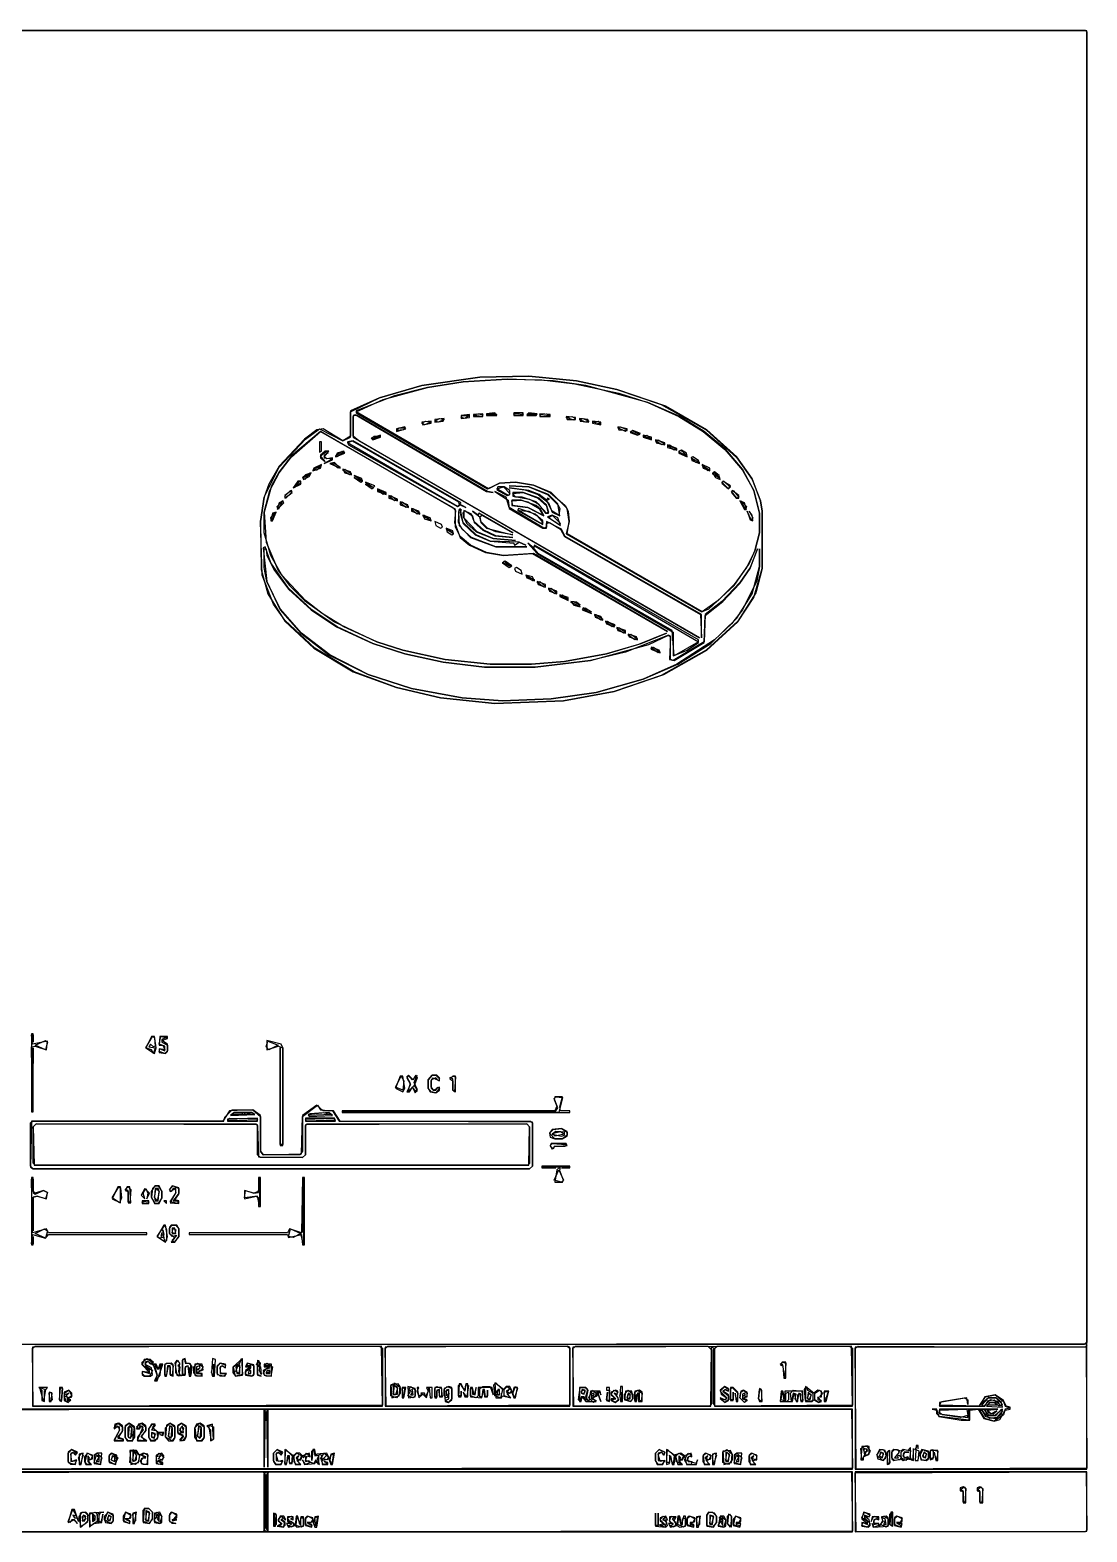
# Model space of a CAD drawing. Extents: x 57 to 2329, y 4 to 1645.
# Drawn here: x 1202 to 2329, y 24 to 1625 of the extents above; entities that cross this region are included whole.
import ezdxf

# ---------------------------------------------------------------- set-up
doc = ezdxf.new("R2010")
doc.units = 0
doc.layers.add('CONTOURS', color=7, linetype='Continuous')

msp = doc.modelspace()

# ---------------------------------------------------------------- linework, layer by layer
at = {"layer": 'CONTOURS'}
for points in [[(77, 1623), (79, 1625), (2327, 1625), (2329, 1623), (2329, 226), (2326, 224), (827, 224), (825, 24), (79, 24), (77, 26)], [(77, 1624), (78, 24), (826, 24), (826, 222), (828, 224), (2327, 225), (2329, 223), (2327, 221), (2082, 221), (2082, 91), (2329, 91), (2329, 1624)], [(1452, 1127), (1468, 1159), (1496, 1189), (1511, 1200), (1536, 1187), (1544, 1191), (1544, 1218), (1575, 1233), (1620, 1246), (1682, 1255), (1734, 1256), (1785, 1251), (1828, 1242), (1875, 1226), (1923, 1199), (1956, 1169), (1972, 1146), (1981, 1123), (1983, 1112), (1983, 1051), (1976, 1025), (1957, 995), (1923, 964), (1875, 937), (1825, 920), (1771, 910), (1698, 907), (1640, 913), (1593, 924), (1548, 941), (1506, 966), (1474, 996), (1462, 1013), (1450, 1044), (1448, 1101)], [(1452, 1127), (1448, 1101), (1449, 1050), (1456, 1024), (1474, 995), (1505, 966), (1547, 941), (1593, 924), (1640, 913), (1698, 907), (1771, 910), (1825, 920), (1878, 938), (1924, 964), (1957, 994), (1974, 1020), (1983, 1051), (1983, 1112), (1981, 1123), (1972, 1147), (1956, 1170), (1924, 1199), (1880, 1224), (1828, 1242), (1785, 1251), (1734, 1256), (1682, 1255), (1620, 1246), (1575, 1233), (1544, 1219), (1544, 1192), (1536, 1187), (1515, 1200), (1508, 1199), (1495, 1189), (1468, 1160), (1457, 1141)], [(1550, 1218), (1579, 1231), (1626, 1244), (1664, 1250), (1711, 1253), (1748, 1252), (1783, 1248), (1830, 1238), (1861, 1228), (1894, 1213), (1920, 1197), (1943, 1178), (1962, 1156), (1974, 1134), (1980, 1110), (1980, 1089), (1975, 1070), (1966, 1052), (1953, 1034), (1936, 1017), (1919, 1005), (1775, 1088), (1777, 1101), (1775, 1115), (1758, 1132), (1739, 1140), (1720, 1143), (1703, 1142), (1691, 1136)], [(1550, 1219), (1550, 1217), (1690, 1136), (1703, 1142), (1720, 1143), (1739, 1140), (1757, 1132), (1773, 1118), (1776, 1112), (1777, 1101), (1774, 1088), (1918, 1005), (1926, 1008), (1953, 1033), (1969, 1056), (1975, 1070), (1980, 1089), (1980, 1110), (1974, 1134), (1962, 1157), (1944, 1178), (1921, 1197), (1895, 1213), (1861, 1228), (1795, 1246), (1760, 1251), (1711, 1253), (1664, 1250), (1626, 1244), (1591, 1235)], [(1689, 1216), (1689, 1214), (1700, 1214), (1698, 1217)], [(1690, 1215), (1694, 1217), (1700, 1215)], [(1718, 1216), (1727, 1217), (1728, 1215), (1719, 1214)], [(1718, 1217), (1718, 1214), (1728, 1214), (1728, 1217)], [(1732, 1215), (1734, 1217), (1742, 1215)], [(1732, 1214), (1742, 1214), (1743, 1216), (1734, 1217)], [(1547, 1214), (1547, 1191), (1916, 977), (1553, 1187), (1547, 1192), (1547, 1213), (1549, 1215), (1689, 1133), (1696, 1132), (1690, 1133), (1551, 1214)], [(1603, 1200), (1602, 1202), (1593, 1200), (1593, 1197)], [(1602, 1201), (1601, 1199), (1593, 1198), (1596, 1201)], [(1620, 1206), (1624, 1208), (1630, 1207), (1623, 1204)], [(1620, 1207), (1621, 1204), (1630, 1206), (1630, 1208)], [(1634, 1208), (1639, 1211), (1644, 1210), (1638, 1207)], [(1644, 1211), (1634, 1210), (1634, 1207), (1643, 1208)], [(1671, 1215), (1662, 1214), (1662, 1211), (1671, 1212)], [(1671, 1214), (1666, 1211), (1662, 1212), (1663, 1214)], [(1675, 1215), (1675, 1213), (1685, 1213), (1685, 1216)], [(1676, 1214), (1679, 1216), (1685, 1215), (1684, 1213)], [(1746, 1215), (1753, 1216), (1756, 1214), (1747, 1213)], [(1746, 1216), (1746, 1213), (1757, 1213), (1757, 1215)], [(1774, 1212), (1780, 1213), (1784, 1211), (1782, 1209)], [(1774, 1213), (1775, 1210), (1784, 1210), (1784, 1212)], [(1788, 1210), (1792, 1211), (1798, 1208), (1794, 1207)], [(1788, 1211), (1789, 1208), (1798, 1207), (1797, 1210)], [(1802, 1207), (1808, 1208), (1811, 1205)], [(1802, 1208), (1802, 1206), (1811, 1204), (1811, 1207)], [(1829, 1201), (1832, 1202), (1839, 1199), (1837, 1197)], [(1829, 1202), (1830, 1199), (1839, 1198), (1839, 1200)], [(1458, 1134), (1468, 1153), (1481, 1170), (1512, 1197), (1653, 1116), (1656, 1113), (1655, 1100), (1661, 1084), (1671, 1076), (1688, 1068), (1707, 1065), (1738, 1067), (1882, 984), (1739, 1067), (1707, 1065), (1689, 1068), (1672, 1076), (1661, 1085), (1656, 1095), (1656, 1114), (1512, 1197), (1481, 1171), (1468, 1154), (1460, 1139), (1452, 1111), (1454, 1079), (1467, 1049), (1479, 1033), (1495, 1017), (1527, 994), (1572, 973), (1600, 964), (1645, 954), (1693, 949), (1737, 949), (1772, 952), (1817, 960), (1854, 971), (1881, 982), (1851, 970), (1817, 960), (1772, 952), (1737, 949), (1693, 949), (1645, 954), (1600, 964), (1572, 973), (1537, 989), (1514, 1003), (1496, 1017), (1471, 1044), (1459, 1065), (1452, 1089), (1452, 1111)], [(1513, 1186), (1511, 1186), (1511, 1175), (1513, 1176)], [(1541, 1185), (1546, 1187), (1659, 1122), (1660, 1119), (1658, 1117)], [(1541, 1186), (1542, 1183), (1658, 1117), (1661, 1119), (1667, 1116), (1660, 1120), (1662, 1121), (1547, 1187)], [(1576, 1193), (1566, 1190), (1568, 1188), (1576, 1191)], [(1567, 1189), (1569, 1192), (1576, 1192)], [(1842, 1196), (1850, 1193), (1853, 1195), (1845, 1198)], [(1843, 1197), (1845, 1198), (1852, 1194), (1850, 1193)], [(1856, 1192), (1860, 1193), (1865, 1189)], [(1856, 1193), (1856, 1191), (1865, 1188), (1865, 1191)], [(1869, 1187), (1872, 1188), (1879, 1184), (1876, 1183)], [(1869, 1188), (1870, 1185), (1879, 1183), (1879, 1185)], [(1521, 1176), (1517, 1176), (1512, 1172), (1512, 1169), (1517, 1165), (1512, 1171), (1519, 1176), (1520, 1174), (1516, 1172), (1516, 1169), (1525, 1168), (1516, 1163), (1525, 1167), (1525, 1169), (1519, 1168), (1516, 1170)], [(1537, 1175), (1530, 1170), (1528, 1171), (1535, 1176)], [(1537, 1176), (1530, 1174), (1528, 1170), (1538, 1174)], [(1882, 1182), (1884, 1183), (1892, 1178), (1889, 1177)], [(1882, 1183), (1882, 1180), (1892, 1177), (1892, 1179)], [(1894, 1175), (1896, 1177), (1903, 1171)], [(1894, 1176), (1894, 1174), (1903, 1170), (1902, 1174), (1897, 1177)], [(1907, 1169), (1908, 1166), (1916, 1163), (1915, 1166), (1909, 1170)], [(1907, 1169), (1916, 1164), (1912, 1164)], [(1502, 1153), (1496, 1151), (1493, 1148), (1494, 1146), (1500, 1149)], [(1501, 1153), (1495, 1146), (1494, 1148)], [(1513, 1162), (1505, 1158), (1504, 1155), (1512, 1158)], [(1513, 1161), (1508, 1156), (1504, 1156)], [(1522, 1163), (1533, 1158), (1527, 1164)], [(1524, 1163), (1526, 1164), (1533, 1159), (1531, 1158)], [(1536, 1156), (1538, 1157), (1545, 1152), (1543, 1151)], [(1536, 1157), (1538, 1153), (1545, 1151), (1544, 1154)], [(1919, 1162), (1920, 1158), (1927, 1155), (1927, 1158)], [(1919, 1161), (1927, 1156), (1925, 1155)], [(1930, 1153), (1933, 1148), (1938, 1146), (1937, 1150), (1932, 1154)], [(1930, 1152), (1932, 1153), (1938, 1147)], [(1491, 1144), (1488, 1144), (1483, 1137), (1491, 1141)], [(1490, 1144), (1491, 1142), (1484, 1137)], [(1548, 1150), (1557, 1145), (1555, 1144), (1548, 1148), (1555, 1143), (1557, 1144), (1556, 1147)], [(1560, 1143), (1569, 1137), (1560, 1141), (1567, 1136), (1570, 1139)], [(1700, 1136), (1707, 1138), (1714, 1131), (1712, 1129)], [(1701, 1138), (1700, 1135), (1711, 1129), (1714, 1130), (1714, 1134), (1708, 1138)], [(1713, 1139), (1734, 1138), (1754, 1130), (1765, 1119), (1767, 1115), (1766, 1108), (1759, 1112), (1753, 1124), (1756, 1125), (1754, 1126), (1753, 1124), (1745, 1130), (1734, 1134), (1713, 1137), (1730, 1135), (1744, 1130), (1755, 1121), (1759, 1111), (1767, 1107), (1765, 1120), (1755, 1130), (1734, 1138)], [(1940, 1143), (1942, 1144), (1949, 1138), (1947, 1136)], [(1941, 1144), (1940, 1142), (1947, 1136), (1949, 1139)], [(1472, 1123), (1467, 1114), (1466, 1117)], [(1472, 1123), (1468, 1121), (1466, 1114), (1473, 1121)], [(1480, 1134), (1481, 1132), (1475, 1126), (1474, 1128)], [(1481, 1134), (1474, 1129), (1474, 1126), (1482, 1132)], [(1573, 1136), (1573, 1133), (1582, 1130), (1582, 1132)], [(1573, 1135), (1582, 1131), (1579, 1130)], [(1585, 1128), (1587, 1129), (1594, 1124), (1591, 1123)], [(1585, 1129), (1585, 1126), (1594, 1123), (1594, 1125)], [(1597, 1121), (1599, 1122), (1606, 1117), (1603, 1116)], [(1597, 1122), (1597, 1119), (1606, 1116), (1605, 1119)], [(1698, 1133), (1712, 1124), (1713, 1115), (1749, 1094), (1753, 1094), (1753, 1099), (1756, 1100), (1768, 1093), (1772, 1085), (1917, 1002), (1918, 977), (1918, 1002), (1773, 1085), (1769, 1093), (1753, 1101), (1753, 1095), (1750, 1094), (1713, 1116), (1710, 1127)], [(1716, 1123), (1726, 1124), (1733, 1122), (1745, 1115), (1749, 1108), (1733, 1116), (1717, 1118)], [(1716, 1124), (1716, 1118), (1733, 1116), (1750, 1107), (1747, 1114), (1742, 1118), (1726, 1124)], [(1717, 1131), (1728, 1132), (1744, 1126), (1753, 1118), (1755, 1111), (1753, 1110), (1742, 1122), (1727, 1127), (1720, 1127)], [(1717, 1132), (1717, 1128), (1735, 1125), (1744, 1120), (1752, 1110), (1755, 1110), (1753, 1119), (1745, 1126), (1728, 1132)], [(1950, 1133), (1952, 1134), (1958, 1127), (1956, 1126)], [(1951, 1134), (1950, 1132), (1955, 1126), (1958, 1126), (1958, 1129)], [(1959, 1123), (1964, 1114), (1966, 1114), (1964, 1121)], [(1960, 1123), (1966, 1117), (1965, 1114)], [(1464, 1111), (1460, 1102), (1459, 1105)], [(1465, 1111), (1461, 1110), (1459, 1102), (1461, 1102)], [(1609, 1114), (1611, 1115), (1618, 1110), (1615, 1109)], [(1609, 1115), (1609, 1112), (1618, 1109), (1617, 1112)], [(1621, 1107), (1623, 1108), (1630, 1102)], [(1621, 1108), (1623, 1104), (1630, 1102), (1629, 1105)], [(1660, 1114), (1662, 1114), (1661, 1110), (1664, 1099), (1677, 1087), (1693, 1080), (1718, 1078), (1719, 1076), (1724, 1079), (1731, 1076), (1724, 1079), (1693, 1080), (1678, 1087), (1664, 1100), (1661, 1115), (1659, 1111), (1660, 1097), (1672, 1084), (1699, 1074), (1732, 1074), (1699, 1074), (1673, 1084), (1663, 1093), (1659, 1100)], [(1665, 1113), (1665, 1105), (1668, 1099), (1678, 1090), (1696, 1083), (1720, 1081), (1696, 1083), (1679, 1090), (1665, 1105), (1664, 1110), (1666, 1113), (1674, 1107), (1676, 1100), (1685, 1092), (1698, 1086), (1717, 1084), (1699, 1086), (1686, 1092), (1676, 1101), (1673, 1109)], [(1674, 1112), (1682, 1106), (1683, 1100), (1689, 1094), (1717, 1087), (1699, 1090), (1690, 1094), (1683, 1101), (1682, 1106), (1684, 1108), (1717, 1089), (1681, 1110), (1680, 1108)], [(1723, 1115), (1722, 1113), (1749, 1098), (1749, 1102), (1741, 1109)], [(1723, 1113), (1734, 1112), (1743, 1107), (1749, 1100), (1747, 1099)], [(1754, 1106), (1768, 1097), (1765, 1105), (1759, 1108)], [(1755, 1105), (1759, 1108), (1768, 1099), (1766, 1098)], [(1967, 1112), (1970, 1103), (1973, 1102), (1972, 1108), (1969, 1112), (1973, 1105), (1971, 1103)], [(1634, 1101), (1635, 1097), (1640, 1094), (1642, 1095), (1641, 1098)], [(1646, 1094), (1647, 1090), (1652, 1087), (1654, 1088), (1653, 1091)], [(1646, 1093), (1649, 1093), (1654, 1088)], [(1451, 1073), (1455, 1037), (1469, 1007), (1491, 982), (1521, 959), (1563, 938), (1609, 923), (1663, 913), (1706, 910), (1758, 912), (1806, 919), (1856, 933), (1893, 949), (1928, 971), (1956, 998), (1972, 1024), (1980, 1053), (1980, 1072), (1980, 1053), (1977, 1038), (1962, 1007), (1950, 992), (1932, 975), (1892, 949), (1856, 933), (1806, 919), (1758, 912), (1706, 910), (1663, 913), (1609, 923), (1563, 938), (1522, 959), (1492, 982), (1469, 1008), (1455, 1037), (1452, 1052), (1452, 1072), (1454, 1072), (1455, 1065), (1463, 1049), (1478, 1029), (1502, 1007), (1529, 989), (1568, 971), (1602, 960), (1643, 951), (1687, 946), (1741, 946), (1800, 953), (1862, 970), (1883, 980), (1885, 978), (1884, 954), (1889, 953), (1921, 972), (1922, 1001), (1941, 1016), (1959, 1035), (1970, 1051), (1978, 1072), (1970, 1052), (1959, 1036), (1940, 1016), (1922, 1002), (1921, 973), (1888, 953), (1885, 954), (1885, 979), (1883, 980), (1837, 962), (1800, 953), (1741, 946), (1687, 946), (1643, 951), (1602, 960), (1568, 971), (1530, 989), (1503, 1007), (1478, 1030), (1459, 1057), (1453, 1074)], [(1733, 1078), (1743, 1067), (1888, 983), (1888, 958), (1903, 964), (1915, 972), (1915, 975), (1740, 1076), (1739, 1073)], [(1739, 1073), (1741, 1075), (1915, 973), (1889, 958), (1887, 985), (1744, 1067)], [(1706, 1057), (1708, 1059), (1715, 1053)], [(1706, 1057), (1713, 1052), (1716, 1054), (1709, 1059)], [(1719, 1051), (1720, 1048), (1727, 1045), (1726, 1049), (1721, 1052)], [(1731, 1044), (1740, 1039), (1738, 1038)], [(1731, 1044), (1732, 1041), (1740, 1038), (1738, 1042)], [(1743, 1036), (1746, 1037), (1752, 1032), (1750, 1031)], [(1743, 1037), (1744, 1034), (1752, 1031), (1752, 1034)], [(1755, 1029), (1758, 1030), (1764, 1025), (1762, 1024)], [(1755, 1030), (1756, 1027), (1764, 1024), (1764, 1027)], [(1767, 1022), (1770, 1023), (1776, 1018)], [(1767, 1023), (1767, 1021), (1776, 1017), (1776, 1020)], [(1779, 1016), (1782, 1012), (1789, 1010), (1779, 1015), (1782, 1016), (1789, 1012), (1785, 1015)], [(1792, 1009), (1791, 1007), (1801, 1003), (1792, 1008), (1794, 1009), (1801, 1005)], [(1804, 1001), (1806, 1002), (1813, 997), (1811, 996)], [(1804, 1002), (1805, 999), (1813, 996), (1811, 1000)], [(1816, 994), (1818, 995), (1825, 990), (1823, 989)], [(1816, 995), (1817, 992), (1825, 989), (1826, 991)], [(1828, 987), (1830, 988), (1837, 983), (1835, 982)], [(1828, 988), (1829, 985), (1837, 982), (1837, 985)], [(1840, 980), (1843, 981), (1850, 976), (1847, 975)], [(1840, 981), (1841, 978), (1850, 975), (1849, 978)], [(1865, 967), (1864, 965), (1874, 961), (1873, 964)], [(1865, 966), (1867, 967), (1874, 962), (1872, 961)], [(1204, 555), (1204, 472), (1206, 472), (1206, 540), (1205, 472), (1204, 541), (1208, 542), (1220, 538), (1221, 547), (1205, 544), (1204, 554), (1206, 554), (1206, 546), (1206, 555)], [(1221, 546), (1219, 538), (1208, 543), (1219, 548)], [(1333, 552), (1335, 551), (1336, 542), (1334, 541), (1331, 544), (1329, 541), (1336, 540), (1334, 534), (1332, 538), (1326, 540)], [(1332, 552), (1326, 540), (1335, 534), (1337, 540), (1335, 552)], [(1342, 552), (1348, 551), (1343, 549), (1343, 546), (1349, 543), (1349, 537), (1346, 534), (1340, 536), (1341, 539), (1346, 537), (1346, 542), (1340, 544)], [(1341, 552), (1340, 543), (1344, 543), (1346, 538), (1340, 539), (1340, 535), (1347, 534), (1349, 536), (1349, 544), (1343, 548), (1349, 550), (1349, 552)], [(1454, 541), (1456, 547), (1467, 543), (1457, 538)], [(1455, 548), (1455, 538), (1467, 542), (1472, 540), (1472, 437), (1469, 437), (1469, 540), (1469, 436), (1472, 436), (1472, 540), (1470, 544)], [(1598, 510), (1601, 505), (1600, 495), (1592, 498)], [(1597, 510), (1592, 497), (1600, 493), (1602, 497), (1600, 510)], [(1614, 511), (1615, 508), (1612, 500), (1605, 493), (1608, 502), (1604, 509), (1606, 511), (1611, 506)], [(1606, 511), (1604, 508), (1608, 501), (1604, 493), (1607, 493), (1610, 498), (1613, 492), (1615, 496), (1612, 503), (1615, 511), (1610, 506)], [(1612, 500), (1615, 495), (1614, 493), (1610, 498)], [(1631, 511), (1635, 511), (1639, 507), (1638, 505), (1635, 508), (1630, 506), (1630, 497), (1632, 495), (1635, 495), (1637, 498), (1639, 497), (1635, 492), (1630, 493), (1627, 497), (1627, 506)], [(1631, 511), (1627, 506), (1627, 497), (1629, 493), (1635, 492), (1639, 495), (1639, 498), (1633, 495), (1630, 498), (1630, 505), (1632, 508), (1639, 505), (1639, 508), (1636, 511)], [(1654, 510), (1656, 509), (1655, 493), (1653, 495), (1653, 507), (1650, 508)], [(1653, 510), (1650, 507), (1653, 505), (1653, 495), (1656, 493), (1656, 510)], [(1770, 487), (1766, 471), (1535, 472), (1763, 473), (1765, 476), (1761, 486), (1763, 488)], [(1778, 473), (1768, 473), (1767, 477), (1770, 488), (1762, 488), (1761, 485), (1764, 478), (1762, 473), (1535, 473), (1535, 471), (1778, 471)], [(1738, 460), (1738, 414), (1735, 411), (1206, 411), (1203, 414), (1203, 460), (1205, 462), (1409, 462), (1410, 466), (1418, 474), (1440, 474), (1448, 467), (1448, 430), (1451, 426), (1492, 427), (1493, 467), (1509, 479), (1512, 474), (1525, 473), (1532, 462), (1736, 462)], [(1738, 461), (1533, 462), (1526, 473), (1515, 473), (1508, 479), (1493, 468), (1493, 430), (1490, 426), (1451, 426), (1448, 430), (1448, 468), (1440, 474), (1415, 473), (1408, 462), (1204, 462), (1203, 413), (1206, 411), (1735, 411), (1738, 414)], [(1413, 463), (1415, 465), (1445, 464), (1444, 462)], [(1413, 464), (1413, 462), (1445, 462), (1445, 465)], [(1416, 468), (1442, 469), (1439, 471), (1420, 471)], [(1417, 469), (1420, 471), (1428, 471), (1430, 469)], [(1430, 469), (1432, 471), (1442, 469)], [(1496, 464), (1526, 465), (1528, 463), (1497, 462)], [(1496, 465), (1496, 462), (1528, 462), (1527, 465)], [(1524, 469), (1499, 468), (1501, 470), (1515, 471)], [(1525, 468), (1521, 471), (1499, 469), (1500, 467)], [(1206, 456), (1209, 459), (1443, 459), (1445, 457), (1446, 424), (1493, 423), (1496, 426), (1496, 457), (1498, 459), (1732, 459), (1735, 456), (1735, 417), (1733, 415), (1208, 415), (1206, 417)], [(1206, 456), (1207, 415), (1734, 415), (1735, 456), (1732, 459), (1496, 458), (1496, 426), (1493, 423), (1448, 423), (1445, 426), (1445, 458), (1209, 459)], [(1756, 449), (1760, 453), (1769, 454), (1775, 450), (1775, 447), (1770, 443), (1762, 443)], [(1756, 449), (1757, 445), (1762, 443), (1770, 443), (1775, 446), (1775, 451), (1769, 454), (1759, 453)], [(1759, 448), (1769, 446), (1772, 447), (1772, 450), (1763, 451)], [(1760, 449), (1768, 451), (1772, 448), (1762, 446)], [(1757, 436), (1759, 438), (1774, 437), (1773, 435), (1761, 435), (1760, 432)], [(1757, 436), (1759, 432), (1762, 435), (1775, 436), (1774, 438), (1758, 438)], [(1204, 402), (1204, 330), (1206, 330), (1206, 339), (1206, 331), (1204, 331), (1205, 341), (1219, 337), (1222, 341), (1327, 341), (1327, 343), (1222, 343), (1220, 347), (1205, 343), (1204, 400), (1206, 400), (1206, 386), (1208, 384), (1217, 388), (1221, 386), (1219, 379), (1210, 382), (1206, 381), (1206, 345), (1206, 381), (1210, 382), (1220, 379), (1221, 386), (1217, 388), (1208, 385), (1206, 387), (1206, 402)], [(1495, 402), (1493, 402), (1492, 343), (1479, 347), (1477, 343), (1372, 343), (1372, 341), (1477, 341), (1478, 338), (1492, 341), (1493, 330), (1495, 330)], [(1446, 402), (1446, 387), (1441, 385), (1431, 388), (1431, 379), (1444, 382), (1446, 380), (1446, 371), (1448, 371), (1448, 402)], [(1447, 401), (1447, 372), (1445, 382), (1431, 380), (1432, 388), (1441, 385), (1446, 386)], [(1494, 401), (1494, 330), (1491, 342), (1493, 344)], [(1748, 414), (1748, 412), (1763, 412), (1749, 412), (1749, 414), (1767, 413), (1764, 410), (1762, 397), (1770, 397), (1771, 399), (1767, 409), (1768, 414), (1777, 413), (1769, 412), (1778, 412), (1778, 414)], [(1766, 410), (1771, 399), (1769, 397), (1761, 399)], [(1297, 392), (1299, 391), (1300, 380), (1298, 375), (1290, 380)], [(1296, 392), (1290, 379), (1299, 375), (1299, 392)], [(1307, 392), (1310, 389), (1309, 375), (1307, 376), (1307, 388), (1304, 389)], [(1306, 392), (1304, 388), (1307, 387), (1307, 375), (1310, 375), (1309, 392)], [(1325, 390), (1321, 383), (1325, 379), (1323, 385), (1326, 390), (1328, 385), (1327, 379), (1330, 385)], [(1336, 393), (1339, 393), (1343, 387), (1343, 380), (1339, 374), (1336, 374), (1332, 381), (1332, 387)], [(1336, 393), (1333, 390), (1332, 381), (1335, 374), (1340, 374), (1343, 380), (1343, 387), (1340, 393)], [(1337, 390), (1340, 387), (1338, 377), (1335, 381)], [(1336, 390), (1335, 381), (1336, 377), (1339, 377), (1340, 387), (1339, 390)], [(1355, 393), (1361, 390), (1361, 385), (1355, 377), (1360, 377), (1360, 374), (1352, 376), (1358, 385), (1358, 390), (1355, 390), (1353, 387), (1351, 389)], [(1354, 393), (1351, 389), (1352, 387), (1357, 390), (1358, 386), (1352, 375), (1361, 374), (1361, 377), (1357, 378), (1361, 384), (1361, 391)], [(1322, 376), (1328, 377), (1329, 375), (1323, 374)], [(1322, 377), (1322, 374), (1329, 374), (1329, 377)], [(1345, 377), (1348, 374), (1348, 377)], [(1221, 345), (1219, 337), (1208, 342), (1218, 347)], [(1346, 351), (1348, 346), (1348, 335), (1346, 333), (1344, 346), (1345, 341), (1343, 340), (1343, 343), (1342, 339), (1345, 338), (1340, 337), (1338, 339)], [(1345, 351), (1338, 339), (1347, 333), (1349, 339), (1347, 351)], [(1354, 351), (1358, 351), (1361, 347), (1361, 339), (1356, 333), (1354, 335), (1359, 340), (1354, 339), (1351, 342), (1351, 348)], [(1353, 351), (1351, 349), (1351, 342), (1357, 338), (1353, 333), (1357, 333), (1361, 339), (1361, 347), (1359, 351)], [(1355, 348), (1358, 346), (1357, 342), (1354, 343)], [(1354, 348), (1354, 342), (1358, 342), (1357, 348)], [(1478, 339), (1480, 347), (1491, 342), (1483, 338)], [(1205, 220), (1208, 222), (1575, 222), (1578, 220), (1578, 159), (1206, 158)], [(1205, 221), (1205, 158), (1578, 158), (1577, 222)], [(1327, 209), (1333, 205), (1331, 203), (1328, 206), (1325, 205), (1326, 201), (1333, 196), (1330, 190), (1325, 190), (1322, 193), (1323, 195), (1330, 193), (1330, 196), (1322, 202), (1322, 205)], [(1359, 207), (1357, 204), (1359, 191), (1368, 191), (1368, 199), (1370, 201), (1372, 199), (1372, 190), (1374, 190), (1374, 203), (1369, 204), (1368, 209), (1365, 208), (1365, 191), (1363, 190), (1361, 195), (1362, 204)], [(1367, 209), (1368, 204), (1372, 204), (1375, 200), (1374, 191), (1372, 192), (1371, 201), (1368, 200), (1368, 192), (1365, 192), (1365, 207)], [(1397, 209), (1396, 194), (1397, 190), (1399, 190), (1400, 208)], [(1428, 209), (1429, 192), (1422, 190), (1419, 194), (1419, 200), (1426, 204)], [(1429, 209), (1419, 200), (1421, 190), (1429, 191)], [(1581, 220), (1584, 222), (1775, 222), (1778, 220), (1778, 159), (1582, 158)], [(1581, 221), (1581, 158), (1778, 158), (1778, 221), (1775, 222)], [(1781, 220), (1784, 222), (1925, 222), (1929, 218), (1929, 161), (1927, 158), (1782, 158)], [(1781, 221), (1781, 158), (1928, 158), (1929, 221), (1932, 220), (1932, 158), (2079, 158), (2078, 222)], [(1931, 219), (1935, 222), (2076, 222), (2079, 220), (2079, 159), (1933, 158), (1931, 161)], [(2082, 220), (2085, 222), (2328, 221), (2329, 92), (2083, 91)], [(1324, 208), (1322, 202), (1330, 194), (1322, 195), (1322, 192), (1324, 190), (1331, 190), (1333, 192), (1332, 199), (1325, 203), (1328, 206), (1335, 201), (1338, 191), (1335, 185), (1338, 185), (1344, 203), (1341, 203), (1339, 198), (1337, 203), (1332, 203), (1334, 205), (1331, 208)], [(1342, 203), (1341, 191), (1336, 185), (1338, 191), (1334, 202), (1336, 203), (1338, 198), (1340, 198)], [(1348, 204), (1352, 204), (1355, 201), (1354, 191), (1352, 192), (1352, 201), (1349, 201), (1348, 191), (1346, 191), (1346, 202)], [(1346, 203), (1346, 190), (1348, 190), (1350, 201), (1352, 200), (1352, 191), (1355, 190), (1355, 202), (1353, 204)], [(1360, 207), (1362, 203), (1360, 201), (1362, 200), (1361, 190), (1358, 194), (1358, 204)], [(1381, 204), (1387, 200), (1385, 196), (1380, 197), (1384, 199), (1383, 201), (1380, 200), (1380, 193), (1385, 193), (1385, 190), (1380, 190), (1377, 194), (1377, 200)], [(1378, 203), (1378, 191), (1386, 190), (1386, 193), (1380, 194), (1387, 197), (1386, 203)], [(1398, 203), (1398, 190), (1396, 194)], [(1405, 204), (1411, 202), (1410, 199), (1408, 201), (1405, 200), (1405, 193), (1412, 193), (1409, 190), (1405, 190), (1402, 193), (1402, 200)], [(1405, 204), (1402, 201), (1402, 192), (1410, 190), (1412, 193), (1406, 193), (1405, 199), (1407, 201), (1411, 199), (1411, 203)], [(1426, 202), (1422, 200), (1423, 193), (1426, 193)], [(1424, 201), (1426, 200), (1425, 193), (1422, 195)], [(1435, 204), (1441, 201), (1441, 192), (1439, 190), (1432, 192), (1432, 195), (1438, 199), (1438, 201), (1433, 201)], [(1434, 204), (1432, 200), (1438, 200), (1432, 196), (1432, 191), (1439, 190), (1441, 191), (1441, 202)], [(1436, 196), (1435, 193), (1438, 193), (1438, 196)], [(1446, 207), (1447, 201), (1444, 202)], [(1445, 207), (1445, 191), (1449, 190), (1445, 192), (1445, 201), (1448, 200), (1449, 192), (1447, 196), (1448, 204)], [(1455, 204), (1461, 200), (1459, 190), (1454, 190), (1451, 193), (1454, 198), (1458, 199), (1457, 201), (1452, 201)], [(1452, 203), (1452, 200), (1458, 200), (1451, 196), (1452, 191), (1460, 190), (1460, 203)], [(1455, 196), (1454, 193), (1458, 193), (1458, 196)], [(1454, 194), (1458, 195), (1457, 193)], [(2005, 205), (2008, 204), (2007, 188), (2005, 202), (2002, 203)], [(2004, 205), (2002, 202), (2005, 201), (2006, 188), (2008, 188), (2008, 205)], [(1212, 178), (1215, 175), (1215, 164), (1218, 163), (1218, 174), (1221, 178)], [(1213, 178), (1219, 176), (1217, 163)], [(1235, 178), (1237, 177), (1236, 164), (1234, 165)], [(1234, 178), (1234, 164), (1236, 163), (1237, 178)], [(1591, 183), (1597, 178), (1597, 172), (1593, 167), (1587, 169), (1587, 180), (1589, 182), (1590, 170), (1594, 171), (1594, 178), (1590, 181)], [(1595, 182), (1587, 181), (1588, 167), (1596, 169), (1597, 179)], [(1591, 180), (1594, 177), (1592, 170), (1590, 171)], [(1602, 178), (1600, 167), (1599, 177)], [(1603, 178), (1599, 178), (1599, 167), (1601, 167)], [(1608, 179), (1613, 176), (1613, 169), (1611, 167), (1605, 169), (1608, 174), (1610, 173), (1608, 170), (1611, 170), (1610, 176), (1606, 174)], [(1605, 179), (1606, 167), (1613, 168), (1613, 177)], [(1615, 178), (1617, 167), (1621, 171), (1625, 167), (1628, 178), (1629, 167), (1631, 167), (1631, 178), (1625, 178), (1627, 174), (1624, 168), (1623, 172), (1619, 172), (1620, 170), (1617, 169), (1615, 174), (1617, 178)], [(1636, 179), (1641, 177), (1641, 168), (1639, 169), (1639, 176), (1636, 175), (1636, 168), (1634, 168), (1634, 177)], [(1634, 178), (1634, 167), (1636, 167), (1636, 174), (1638, 176), (1639, 168), (1642, 168), (1641, 178)], [(1647, 179), (1652, 177), (1652, 166), (1648, 162), (1645, 164), (1649, 166), (1649, 176), (1646, 175), (1646, 170), (1649, 168), (1646, 167), (1644, 169), (1644, 176)], [(1649, 179), (1644, 177), (1645, 163), (1648, 162), (1652, 165), (1652, 178)], [(1660, 182), (1659, 168), (1662, 168), (1662, 174), (1662, 169), (1659, 169), (1659, 180), (1661, 182), (1666, 174), (1667, 181), (1670, 180), (1668, 168), (1664, 173), (1666, 168), (1669, 168), (1669, 182), (1667, 182), (1666, 174), (1662, 182)], [(1695, 178), (1680, 178), (1680, 169), (1678, 167), (1672, 169), (1672, 177), (1674, 177), (1674, 171), (1677, 170), (1678, 178), (1676, 170), (1674, 178), (1672, 178), (1672, 168), (1684, 167), (1686, 176), (1687, 168), (1690, 168), (1690, 175), (1690, 169), (1688, 168), (1687, 176), (1685, 176), (1684, 168), (1682, 168), (1682, 177), (1685, 179), (1693, 179), (1696, 170)], [(1699, 183), (1706, 176), (1704, 167), (1698, 169), (1697, 181)], [(1698, 183), (1699, 167), (1705, 167), (1706, 169), (1715, 167), (1711, 171), (1716, 173), (1718, 167), (1720, 167), (1722, 178), (1718, 178), (1717, 172), (1714, 179), (1710, 179), (1707, 176)], [(1711, 179), (1716, 175), (1714, 172), (1711, 173), (1713, 176), (1710, 174), (1714, 167), (1708, 169), (1708, 176)], [(1720, 179), (1722, 177), (1719, 167), (1717, 172)], [(1789, 178), (1794, 178), (1797, 175), (1795, 164), (1793, 168), (1790, 168), (1789, 163), (1787, 165)], [(1788, 178), (1788, 163), (1790, 163), (1791, 168), (1795, 163), (1806, 163), (1802, 167), (1807, 169), (1807, 174), (1811, 163), (1808, 171), (1809, 174), (1811, 170), (1810, 174), (1800, 174), (1798, 163), (1795, 168), (1797, 176), (1795, 178)], [(1817, 178), (1817, 175), (1820, 175), (1820, 164), (1817, 165), (1818, 173), (1817, 164), (1820, 163), (1820, 178)], [(1832, 179), (1831, 169), (1832, 163), (1834, 163), (1834, 179)], [(1943, 179), (1947, 176), (1946, 174), (1944, 176), (1941, 174), (1947, 169), (1947, 165), (1943, 162), (1938, 166), (1944, 165), (1945, 167), (1938, 174)], [(1943, 179), (1938, 175), (1939, 171), (1945, 167), (1943, 165), (1938, 167), (1943, 162), (1947, 164), (1947, 170), (1941, 174), (1943, 176), (1947, 174), (1947, 177)], [(1949, 178), (1949, 164), (1952, 164), (1952, 173), (1952, 165), (1949, 165), (1949, 177), (1951, 178), (1957, 172), (1956, 163), (1954, 172), (1955, 163), (1957, 163), (1957, 173), (1952, 178)], [(1980, 177), (1979, 166), (1980, 163), (1983, 163), (1982, 176)], [(2030, 179), (2031, 175), (2037, 172), (2037, 165), (2035, 163), (2029, 164), (2028, 176)], [(2029, 179), (2029, 163), (2036, 163), (2038, 165), (2043, 162), (2046, 163), (2042, 168), (2042, 165), (2046, 164), (2043, 162), (2039, 165), (2039, 172), (2044, 175), (2047, 172), (2044, 168), (2046, 168), (2046, 174), (2042, 175), (2038, 172)], [(1225, 173), (1226, 165), (1224, 163), (1223, 172)], [(1223, 173), (1223, 163), (1225, 163), (1226, 172)], [(1239, 172), (1244, 175), (1247, 169), (1243, 167), (1241, 169), (1244, 172), (1240, 170)], [(1244, 175), (1239, 173), (1239, 164), (1243, 162), (1246, 165), (1242, 166), (1247, 168), (1247, 172)], [(1239, 169), (1242, 168), (1242, 165), (1246, 164), (1241, 163)], [(1648, 176), (1649, 171), (1647, 170), (1646, 174)], [(1702, 176), (1703, 171), (1701, 170), (1700, 174)], [(1701, 176), (1700, 170), (1703, 170), (1703, 176)], [(1792, 176), (1794, 174), (1792, 171), (1790, 173)], [(1791, 176), (1790, 172), (1793, 171), (1794, 175)], [(1802, 175), (1806, 172), (1805, 168), (1801, 169), (1804, 170), (1803, 172), (1801, 171), (1801, 166), (1806, 164), (1803, 162), (1798, 167)], [(1825, 175), (1829, 173), (1828, 171), (1825, 172), (1829, 167), (1829, 164), (1826, 162), (1822, 165), (1827, 166), (1822, 171)], [(1827, 175), (1822, 173), (1822, 170), (1827, 166), (1822, 166), (1822, 164), (1826, 162), (1830, 165), (1828, 169), (1829, 174)], [(1833, 173), (1833, 163), (1831, 169)], [(1840, 175), (1845, 171), (1845, 166), (1842, 163), (1836, 166), (1836, 171)], [(1837, 174), (1836, 165), (1843, 163), (1845, 166), (1844, 174)], [(1840, 172), (1839, 166), (1842, 166), (1842, 171)], [(1840, 171), (1842, 170), (1841, 166), (1839, 167)], [(1850, 175), (1855, 172), (1854, 163), (1852, 165), (1852, 172), (1850, 172), (1849, 164), (1847, 164), (1847, 173)], [(1847, 174), (1847, 163), (1849, 163), (1849, 170), (1851, 172), (1851, 163), (1855, 163), (1855, 173), (1852, 175)], [(1963, 175), (1967, 172), (1966, 168), (1962, 169), (1965, 170), (1964, 172), (1962, 171), (1962, 166), (1967, 164), (1964, 162), (1959, 167), (1960, 173)], [(1963, 175), (1960, 174), (1959, 167), (1964, 162), (1967, 165), (1962, 167), (1967, 168), (1967, 173)], [(1980, 176), (1982, 175), (1982, 163), (1979, 166)], [(2026, 174), (2007, 174), (2007, 166), (2005, 174), (2003, 174), (2002, 163), (2015, 163), (2017, 172), (2019, 163), (2021, 163), (2021, 170), (2023, 172), (2024, 163), (2026, 163)], [(2004, 174), (2006, 165), (2008, 165), (2008, 172), (2011, 173), (2011, 165), (2009, 163), (2003, 165)], [(2013, 172), (2016, 175), (2025, 174), (2026, 164), (2024, 164), (2024, 171), (2022, 172), (2020, 163), (2018, 166), (2019, 171), (2016, 172), (2014, 163)], [(2032, 173), (2031, 166), (2034, 165), (2035, 170)], [(2033, 172), (2035, 170), (2033, 165), (2031, 167)], [(2053, 174), (2050, 163), (2049, 173)], [(2054, 174), (2049, 174), (2049, 163), (2051, 163)], [(2247, 157), (2243, 158), (2240, 164), (2231, 170), (2220, 168), (2214, 158), (2172, 159), (2174, 163), (2198, 167), (2202, 165), (2202, 160), (2201, 167), (2172, 162), (2172, 158), (2220, 158), (2224, 164), (2230, 165), (2236, 160), (2235, 158), (2231, 162), (2225, 162), (2222, 158), (2239, 157), (2238, 162), (2232, 167), (2224, 167), (2215, 159), (2221, 168), (2231, 170), (2240, 163), (2242, 158), (2247, 156), (2242, 155), (2240, 149), (2230, 142), (2220, 145), (2215, 154), (2217, 154), (2221, 147), (2231, 145), (2238, 150), (2239, 155), (2231, 148), (2223, 149), (2220, 154), (2222, 155), (2224, 151), (2229, 150), (2233, 153), (2227, 150), (2223, 154), (2234, 155), (2172, 155), (2172, 150), (2202, 146), (2203, 155), (2203, 143), (2172, 147), (2169, 150), (2169, 155), (2164, 155), (2169, 154), (2171, 147), (2195, 143), (2204, 143), (2204, 154), (2213, 155), (2219, 145), (2230, 142), (2236, 144), (2242, 154), (2247, 155)], [(2217, 159), (2224, 167), (2232, 167), (2239, 160), (2237, 158), (2234, 163), (2226, 165), (2219, 158)], [(2223, 159), (2226, 162), (2230, 162), (2233, 159)], [(829, 154), (1451, 155), (1453, 152), (1452, 93), (1452, 153), (1454, 155), (1456, 153), (1456, 93), (1455, 152), (1457, 155), (2078, 155), (2079, 92), (830, 91)], [(829, 155), (829, 91), (2079, 91), (2079, 155)], [(2172, 154), (2201, 155), (2202, 148), (2194, 146), (2175, 149), (2172, 151)], [(2217, 154), (2219, 155), (2224, 148), (2232, 148), (2238, 155), (2239, 153), (2233, 146), (2225, 145)], [(1296, 140), (1301, 136), (1301, 132), (1296, 124), (1301, 123), (1301, 121), (1292, 122), (1298, 132), (1298, 136), (1292, 135)], [(1293, 139), (1292, 134), (1296, 137), (1298, 133), (1292, 121), (1302, 121), (1302, 123), (1296, 125), (1301, 131), (1301, 137), (1297, 140)], [(1308, 140), (1314, 135), (1314, 125), (1311, 121), (1307, 121), (1304, 125), (1304, 136)], [(1308, 140), (1304, 137), (1304, 125), (1306, 121), (1312, 121), (1314, 136)], [(1309, 137), (1311, 134), (1311, 126), (1309, 124), (1307, 126), (1307, 135)], [(1308, 137), (1307, 125), (1310, 124), (1311, 135)], [(1321, 140), (1326, 136), (1326, 132), (1321, 126), (1325, 121), (1317, 122), (1323, 136), (1320, 137), (1318, 134), (1316, 136)], [(1318, 139), (1316, 134), (1319, 134), (1321, 137), (1323, 133), (1317, 125), (1317, 121), (1327, 121), (1321, 125), (1326, 132), (1326, 137), (1322, 140)], [(1333, 139), (1336, 138), (1332, 133), (1337, 132), (1339, 128), (1338, 123), (1332, 121), (1329, 125), (1329, 134)], [(1332, 139), (1329, 134), (1329, 125), (1331, 121), (1336, 121), (1339, 125), (1338, 129), (1344, 130), (1343, 127), (1341, 128), (1344, 127), (1345, 130), (1339, 130), (1333, 135), (1336, 139)], [(1333, 130), (1336, 128), (1334, 124), (1332, 126)], [(1332, 130), (1332, 125), (1335, 124), (1336, 129)], [(1352, 140), (1357, 136), (1357, 125), (1354, 121), (1347, 125), (1347, 135)], [(1352, 140), (1348, 138), (1347, 125), (1350, 121), (1355, 121), (1357, 124), (1357, 137)], [(1352, 137), (1354, 135), (1354, 126), (1352, 124), (1350, 126)], [(1351, 137), (1350, 126), (1353, 124), (1354, 136)], [(1364, 140), (1369, 136), (1369, 126), (1365, 121), (1362, 122), (1366, 127), (1360, 130), (1360, 137)], [(1364, 140), (1360, 138), (1360, 129), (1366, 126), (1362, 121), (1367, 122), (1369, 125), (1369, 137)], [(1365, 137), (1362, 134), (1363, 130), (1366, 130)], [(1364, 136), (1366, 135), (1365, 130), (1362, 132)], [(1383, 140), (1388, 136), (1388, 125), (1385, 121), (1381, 121), (1378, 125), (1378, 135)], [(1384, 140), (1380, 139), (1378, 135), (1380, 121), (1386, 121), (1388, 124), (1388, 137)], [(1383, 137), (1385, 135), (1385, 126), (1383, 124), (1381, 126)], [(1382, 137), (1381, 126), (1384, 124), (1385, 136)], [(1397, 139), (1391, 137), (1395, 133), (1395, 121), (1398, 123)], [(1393, 138), (1398, 136), (1398, 123), (1396, 121)], [(2094, 116), (2098, 110), (2095, 106), (2092, 106), (2095, 112), (2091, 113), (2092, 106), (2089, 101), (2088, 113)], [(2097, 115), (2089, 115), (2088, 101), (2091, 101), (2091, 104), (2097, 107)], [(2091, 112), (2093, 113), (2095, 110), (2092, 109)], [(2144, 113), (2143, 100), (2141, 103), (2141, 114), (2138, 111), (2133, 112), (2131, 110), (2123, 112), (2121, 110), (2121, 102), (2123, 100), (2131, 102), (2133, 100), (2139, 102), (2144, 100)], [(2147, 116), (2146, 100), (2149, 100), (2150, 110), (2146, 112), (2148, 116), (2149, 113), (2149, 116)], [(1247, 112), (1253, 108), (1246, 108), (1246, 99), (1252, 100), (1250, 96), (1246, 96), (1243, 99), (1243, 108)], [(1247, 112), (1243, 109), (1243, 98), (1251, 96), (1252, 101), (1247, 99), (1246, 107), (1248, 109), (1251, 106), (1253, 109)], [(1257, 108), (1259, 106), (1256, 96), (1254, 103)], [(1259, 108), (1255, 107), (1255, 96), (1257, 96)], [(1264, 108), (1269, 105), (1267, 101), (1264, 102), (1266, 103), (1264, 105), (1264, 99), (1267, 96), (1263, 96), (1261, 99), (1261, 104)], [(1263, 108), (1261, 98), (1262, 96), (1268, 96), (1264, 100), (1269, 102), (1269, 106)], [(1274, 108), (1279, 103), (1277, 96), (1271, 98), (1273, 105), (1276, 104), (1273, 99), (1276, 99), (1276, 105), (1271, 106)], [(1274, 108), (1271, 106), (1271, 97), (1278, 96), (1279, 108)], [(1290, 108), (1296, 103), (1293, 96), (1287, 99), (1287, 105)], [(1289, 108), (1287, 106), (1287, 98), (1294, 96), (1295, 106)], [(1291, 105), (1293, 103), (1292, 99), (1289, 101)], [(1290, 105), (1289, 101), (1293, 99), (1293, 104)], [(1312, 112), (1319, 106), (1318, 99), (1315, 96), (1309, 98), (1310, 111), (1312, 110), (1312, 99), (1316, 101), (1316, 106)], [(1309, 111), (1310, 96), (1318, 98), (1320, 107), (1326, 104), (1321, 102), (1321, 97), (1328, 96), (1328, 107), (1323, 108), (1319, 106), (1316, 111)], [(1313, 109), (1316, 106), (1314, 99), (1312, 100)], [(1324, 108), (1328, 106), (1327, 96), (1323, 96), (1320, 99), (1323, 103), (1326, 103), (1321, 106)], [(1340, 108), (1345, 104), (1343, 101), (1339, 102), (1342, 105), (1337, 104)], [(1337, 106), (1337, 97), (1344, 96), (1344, 98), (1339, 100), (1344, 101), (1345, 105), (1343, 108)], [(1337, 100), (1344, 97), (1339, 96)], [(1466, 112), (1472, 108), (1465, 108), (1465, 100), (1472, 99), (1469, 96), (1465, 96), (1462, 100), (1462, 108)], [(1466, 112), (1462, 108), (1462, 99), (1464, 96), (1470, 96), (1472, 100), (1467, 99), (1465, 107), (1467, 109), (1470, 106), (1472, 109)], [(1475, 112), (1482, 105), (1481, 97), (1479, 98), (1479, 105), (1477, 105), (1476, 97), (1474, 97)], [(1474, 96), (1476, 96), (1478, 105), (1479, 97), (1482, 97), (1483, 105), (1485, 96), (1491, 96), (1487, 100), (1491, 101), (1493, 105), (1494, 103), (1497, 108), (1501, 105), (1496, 104), (1496, 99), (1500, 100), (1501, 98), (1496, 96), (1493, 101), (1495, 96), (1506, 97), (1507, 99), (1511, 96), (1509, 102), (1511, 107), (1513, 106), (1514, 96), (1520, 96), (1520, 98), (1516, 99), (1520, 97), (1515, 96), (1513, 100), (1521, 102), (1523, 96), (1525, 96), (1527, 108), (1523, 107), (1522, 101), (1519, 108), (1508, 107), (1507, 105), (1506, 112), (1504, 112), (1503, 100), (1503, 110), (1505, 112), (1506, 105), (1510, 106), (1510, 96), (1507, 101), (1505, 97), (1496, 100), (1498, 105), (1501, 104), (1500, 108), (1493, 105), (1490, 108), (1486, 108), (1483, 105), (1474, 112)], [(1487, 108), (1492, 105), (1490, 101), (1487, 102), (1489, 105), (1486, 103), (1490, 96), (1486, 96), (1484, 99), (1484, 105)], [(1516, 108), (1521, 104), (1519, 101), (1515, 102), (1518, 105), (1514, 101), (1512, 102)], [(1526, 108), (1524, 96), (1522, 101), (1523, 106)], [(1873, 112), (1879, 109), (1878, 106), (1876, 109), (1872, 108), (1872, 100), (1879, 100), (1876, 96), (1872, 96), (1869, 100), (1869, 108)], [(1873, 112), (1869, 108), (1869, 100), (1871, 96), (1877, 96), (1879, 100), (1874, 99), (1872, 107), (1875, 109), (1878, 106), (1879, 109)], [(1882, 112), (1889, 105), (1888, 96), (1884, 106), (1884, 98), (1881, 98)], [(1881, 112), (1881, 96), (1884, 97), (1885, 105), (1887, 96), (1889, 96), (1890, 106), (1893, 96), (1898, 96), (1894, 100), (1898, 101), (1900, 105), (1902, 96), (1913, 96), (1914, 101), (1912, 97), (1903, 100), (1905, 105), (1908, 104), (1907, 108), (1900, 105), (1896, 108), (1889, 106)], [(1894, 108), (1899, 105), (1897, 101), (1894, 102), (1896, 103), (1894, 105), (1894, 99), (1897, 96), (1891, 99), (1891, 105)], [(1904, 108), (1908, 106), (1903, 103), (1904, 99), (1908, 99), (1907, 96), (1903, 96), (1900, 101)], [(1923, 108), (1928, 105), (1926, 101), (1923, 102), (1925, 105), (1922, 103), (1926, 96), (1922, 96), (1920, 99), (1920, 105)], [(1922, 108), (1920, 106), (1921, 96), (1927, 96), (1923, 100), (1928, 102), (1928, 106)], [(1932, 108), (1934, 106), (1931, 96), (1930, 106)], [(1934, 108), (1930, 107), (1930, 96), (1932, 96)], [(1945, 112), (1951, 107), (1951, 101), (1947, 96), (1941, 98), (1941, 109)], [(1949, 111), (1941, 110), (1942, 96), (1950, 98), (1951, 107)], [(1945, 109), (1948, 106), (1946, 99), (1944, 100)], [(1944, 109), (1944, 99), (1947, 99), (1948, 107)], [(1956, 108), (1961, 103), (1959, 96), (1953, 98), (1955, 105), (1958, 104), (1955, 99), (1958, 99), (1958, 105), (1954, 106)], [(1956, 108), (1953, 106), (1953, 97), (1960, 96), (1961, 108)], [(1972, 108), (1977, 105), (1976, 101), (1972, 102), (1974, 105), (1971, 103), (1975, 96), (1971, 96), (1969, 99), (1969, 105)], [(1971, 108), (1969, 106), (1970, 96), (1976, 96), (1972, 100), (1977, 101), (1977, 106)], [(2109, 112), (2112, 112), (2115, 107), (2114, 102), (2111, 100), (2105, 106)], [(2108, 112), (2105, 106), (2106, 102), (2112, 100), (2115, 105), (2114, 111)], [(2110, 109), (2112, 107), (2110, 103), (2108, 105)], [(2109, 109), (2108, 105), (2111, 103), (2112, 108)], [(2118, 111), (2119, 98), (2117, 96), (2116, 109)], [(2119, 111), (2116, 109), (2116, 96), (2119, 97)], [(2124, 112), (2127, 112), (2129, 109), (2124, 103), (2128, 103), (2127, 105), (2129, 106), (2131, 104), (2130, 101), (2124, 100), (2121, 103), (2121, 109)], [(2134, 112), (2141, 111), (2140, 101), (2138, 104), (2135, 103), (2133, 105), (2135, 109), (2139, 109), (2134, 109), (2133, 107), (2134, 103), (2138, 103), (2136, 100), (2131, 103), (2131, 109)], [(2154, 112), (2160, 109), (2160, 103), (2157, 100), (2153, 101), (2151, 105)], [(2153, 112), (2151, 108), (2152, 101), (2158, 100), (2160, 102), (2160, 110)], [(2156, 109), (2158, 107), (2156, 103), (2154, 105)], [(2155, 109), (2154, 104), (2157, 103), (2158, 107)], [(2164, 112), (2170, 110), (2169, 101), (2165, 110), (2165, 103), (2162, 102), (2162, 110)], [(2162, 111), (2162, 101), (2165, 102), (2166, 109), (2168, 100), (2170, 100), (2170, 111)], [(829, 87), (1451, 88), (1453, 85), (1453, 28), (1451, 24), (830, 24)], [(829, 88), (829, 24), (2079, 24), (2079, 88)], [(1454, 88), (1456, 86), (1456, 26), (1454, 24), (1452, 26), (1452, 86)], [(1455, 85), (1457, 88), (2078, 88), (2079, 25), (1457, 24), (1455, 27)], [(2082, 87), (2328, 88), (2329, 26), (2327, 24), (2083, 24)], [(2082, 88), (2082, 24), (2329, 25), (2329, 88)], [(2198, 72), (2200, 70), (2199, 55), (2197, 56), (2197, 68), (2194, 69)], [(2197, 72), (2194, 71), (2194, 68), (2197, 67), (2197, 55), (2200, 55), (2200, 70)], [(2216, 72), (2218, 70), (2217, 55), (2215, 56), (2215, 68), (2212, 69)], [(2215, 72), (2212, 71), (2212, 68), (2215, 67), (2215, 55), (2218, 55), (2218, 70)], [(1325, 49), (1329, 49), (1333, 45), (1333, 38), (1329, 33), (1323, 35), (1323, 47)], [(1324, 49), (1323, 34), (1330, 33), (1333, 38), (1333, 45), (1329, 49)], [(1247, 48), (1243, 34), (1249, 37), (1253, 33), (1250, 37), (1247, 37), (1245, 34), (1243, 35), (1248, 48), (1252, 41), (1248, 42), (1250, 39), (1253, 39), (1254, 35), (1250, 48)], [(1261, 45), (1264, 42), (1264, 36), (1257, 29), (1255, 40), (1258, 45)], [(1262, 45), (1256, 44), (1256, 29), (1264, 35), (1264, 43)], [(1260, 42), (1262, 38), (1259, 36), (1258, 40)], [(1259, 42), (1258, 36), (1261, 36), (1262, 41)], [(1272, 45), (1274, 43), (1274, 35), (1267, 30), (1266, 43)], [(1281, 45), (1266, 44), (1266, 29), (1270, 33), (1279, 34), (1280, 43), (1278, 34), (1276, 35), (1276, 42), (1278, 45)], [(1269, 43), (1269, 35), (1272, 37), (1272, 41)], [(1270, 42), (1272, 40), (1270, 36)], [(1276, 44), (1275, 34), (1274, 43)], [(1286, 45), (1291, 42), (1291, 36), (1288, 33), (1282, 37), (1282, 41)], [(1285, 45), (1282, 37), (1283, 34), (1289, 33), (1291, 35), (1291, 43)], [(1287, 42), (1289, 40), (1287, 36), (1285, 38)], [(1286, 42), (1285, 37), (1288, 36), (1289, 40)], [(1305, 45), (1310, 42), (1308, 38), (1304, 38), (1309, 35), (1308, 33), (1302, 36), (1302, 41)], [(1304, 45), (1302, 35), (1309, 33), (1309, 36), (1305, 37), (1310, 39), (1310, 43)], [(1315, 45), (1315, 36), (1313, 34), (1312, 43)], [(1316, 45), (1312, 44), (1312, 33), (1314, 33)], [(1326, 47), (1326, 36), (1329, 36), (1330, 45)], [(1327, 46), (1330, 44), (1328, 36), (1326, 37)], [(1338, 45), (1343, 41), (1341, 33), (1335, 35), (1335, 38), (1338, 40), (1337, 42), (1340, 41), (1338, 38), (1340, 35), (1340, 42), (1336, 43)], [(1335, 44), (1335, 34), (1341, 33), (1343, 34), (1343, 41), (1341, 45)], [(1353, 45), (1351, 43), (1351, 35), (1358, 33), (1354, 33), (1351, 36), (1351, 42), (1354, 45), (1359, 42), (1354, 36), (1359, 37), (1354, 37), (1359, 39), (1359, 43)], [(1462, 44), (1462, 30), (1464, 30), (1465, 43)], [(1463, 44), (1465, 42), (1465, 32), (1463, 30)], [(1469, 41), (1467, 36), (1471, 33), (1466, 30), (1473, 29), (1474, 35), (1470, 37), (1472, 38), (1470, 37), (1474, 34), (1474, 31), (1472, 29), (1467, 31), (1471, 32), (1467, 37), (1470, 41), (1475, 37), (1473, 41)], [(1477, 40), (1477, 35), (1481, 33), (1476, 33), (1478, 29), (1485, 31), (1487, 29), (1494, 30), (1494, 40), (1491, 40), (1490, 32), (1488, 41), (1486, 41), (1485, 31), (1480, 36), (1484, 33), (1482, 29), (1477, 31), (1481, 32), (1477, 39), (1481, 41), (1483, 39), (1480, 38), (1483, 37), (1483, 40)], [(1487, 40), (1491, 31), (1491, 39), (1494, 39), (1494, 31), (1492, 29), (1486, 31)], [(1499, 41), (1504, 38), (1502, 34), (1498, 34), (1503, 31), (1502, 29), (1496, 32), (1496, 38)], [(1498, 41), (1496, 39), (1496, 31), (1503, 29), (1503, 32), (1499, 33), (1504, 35), (1506, 29), (1508, 29), (1510, 41), (1506, 40), (1505, 34), (1504, 39)], [(1509, 41), (1507, 30), (1506, 39)], [(1869, 44), (1869, 30), (1880, 29), (1882, 31), (1881, 35), (1877, 37), (1882, 37), (1880, 41), (1874, 39), (1874, 36), (1878, 33), (1872, 31), (1872, 44), (1872, 31), (1869, 31)], [(1877, 41), (1881, 39), (1877, 38), (1881, 34), (1879, 29), (1874, 31), (1879, 32), (1874, 37)], [(1884, 40), (1884, 35), (1888, 33), (1883, 33), (1885, 29), (1892, 31), (1895, 29), (1901, 30), (1901, 41), (1899, 41), (1897, 32), (1895, 41), (1893, 41), (1892, 31), (1889, 36), (1891, 40)], [(1886, 41), (1890, 39), (1887, 38), (1891, 33), (1889, 29), (1884, 31), (1888, 32), (1884, 36)], [(1894, 40), (1896, 32), (1898, 32), (1898, 38), (1901, 39), (1901, 31), (1899, 29), (1893, 32)], [(1906, 41), (1911, 38), (1909, 34), (1906, 34), (1906, 32), (1910, 31), (1909, 29), (1903, 32), (1903, 38)], [(1905, 41), (1903, 39), (1903, 31), (1910, 29), (1910, 32), (1906, 33), (1911, 35), (1911, 39)], [(1916, 41), (1916, 32), (1914, 30), (1913, 39)], [(1917, 41), (1913, 40), (1913, 29), (1915, 29)], [(1926, 45), (1930, 45), (1934, 41), (1934, 34), (1930, 29), (1924, 31), (1924, 42)], [(1926, 45), (1924, 42), (1924, 30), (1931, 29), (1934, 34), (1934, 41), (1932, 44)], [(1928, 42), (1931, 40), (1929, 32), (1927, 33)], [(1927, 42), (1927, 32), (1930, 32), (1931, 41)], [(1939, 41), (1944, 37), (1942, 29), (1936, 31), (1939, 36), (1938, 38), (1941, 37), (1939, 34), (1941, 31), (1941, 38), (1937, 39)], [(1938, 41), (1936, 30), (1942, 29), (1944, 30), (1944, 37), (1942, 41)], [(1948, 43), (1950, 40), (1949, 29), (1946, 33), (1946, 41)], [(1947, 43), (1946, 33), (1950, 29), (1950, 41)], [(1955, 41), (1960, 38), (1958, 34), (1955, 34), (1955, 32), (1959, 31), (1958, 29), (1952, 32), (1952, 37)], [(1954, 41), (1952, 31), (1959, 29), (1960, 33), (1955, 33), (1960, 35), (1960, 39)], [(2092, 45), (2098, 42), (2096, 40), (2092, 42), (2092, 39), (2098, 33), (2095, 29), (2089, 31), (2090, 34), (2095, 32), (2095, 35), (2089, 39)], [(2091, 45), (2089, 38), (2095, 33), (2089, 34), (2089, 30), (2096, 29), (2098, 31), (2097, 37), (2092, 41), (2097, 40), (2098, 43)], [(2100, 40), (2099, 35), (2102, 41), (2107, 39), (2102, 37), (2102, 32), (2106, 33), (2107, 31), (2102, 29), (2100, 33), (2101, 29), (2117, 30), (2117, 39), (2115, 41), (2110, 40), (2111, 36), (2108, 30), (2107, 33), (2102, 33), (2102, 36), (2104, 38), (2107, 37), (2107, 40)], [(2112, 41), (2117, 38), (2117, 31), (2115, 29), (2109, 32), (2112, 36), (2114, 35), (2112, 32), (2115, 32), (2114, 38), (2110, 39)], [(2121, 45), (2121, 30), (2119, 32), (2119, 43)], [(2120, 45), (2119, 32), (2122, 30), (2122, 45)], [(2127, 41), (2132, 38), (2130, 34), (2126, 34), (2131, 31), (2130, 29), (2124, 32), (2124, 38)], [(2126, 41), (2124, 39), (2124, 31), (2131, 29), (2132, 33), (2127, 33), (2132, 35), (2132, 39)]]:
    msp.add_lwpolyline(points, close=True, dxfattribs=at)

doc.saveas('drawing.dxf')
